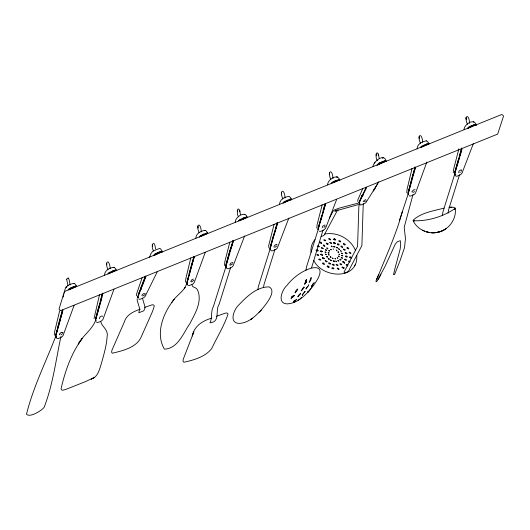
<?xml version="1.0" encoding="UTF-8"?>
<svg xmlns="http://www.w3.org/2000/svg" width="530" height="530" viewBox="0 0 530 530"><rect width="100%" height="100%" fill="white"/><g stroke="black" fill="none" stroke-linecap="round" stroke-linejoin="round"><path stroke-width="0.79" d="M257.852 289.771L258.355 286.604L270.035 249.166M263.47 287.71L263.973 284.643L274.971 249.405M305.942 270.327L306.439 267.16L318.344 229.006M308.44 285.253L308.447 284.835C309.447 285.763 305.552 287.578 306.201 289.062L306.048 288.79M192.072 284.789C191.569 287.644 196.411 287.008 197.452 289.797C202.665 301.212 195.119 313.482 189.952 323.512C183.32 333.025 178.02 348.614 164.406 349.151C154.965 333.191 163.545 312.375 174.317 299.145M100.76 321.69C101.654 326.447 108.809 330.077 107.106 336.716C106.523 345.825 103.84 354.63 101.409 363.375C99.507 369.33 98.09 376.962 91.226 379.135L94.367 377.466L85.443 381.626L65.746 389.451L62.851 390.212L61.672 389.954L61.049 388.901C65.077 371.192 71.272 353.311 82.143 338.551L78.281 344.023C83.117 335.159 92.478 329.448 95.758 319.994M311.574 267.796L323.061 229.96M225.999 266.424L213.477 306.32C210.357 311.799 212.682 317.834 209.94 322.823C220.791 321.876 214.902 310.388 219.095 304.379L230.623 267.59M302.623 295.362C302.239 294.037 305.326 291.924 305.128 291.334M363.176 201.711L364.19 200.453L365.819 199.578M454.985 172.992L454.899 174.436M226.019 265.702L225.919 267.153M232.491 243.396L233.021 240.594M275.434 229.947L277.11 222.785M275.295 230.649L272.374 239.149L270.174 249.259M60.93 336.49C55.902 360.188 52.92 384.548 44.169 407.272C41.539 410.743 29.7 418.011 26.5 414.215C33.198 387.165 45.852 362.076 55.796 336.146L55.869 336.046M318.364 229.656L317.921 229.04L318.099 228.039L320.776 220.082L325.056 204.023M340.83 260.131L340.717 259.435L339.922 259.402M62.858 332.588L62.686 333.085M344.427 263.205L344.228 261.959L342.857 261.899L343.513 261.727M347.7 266L347.501 264.755L346.786 264.516C345.626 265.258 346.726 263.629 346.203 264.874L346.494 265.464L347.865 265.682M304.942 291.467L302.451 294.647M59.565 334.139L59.724 334.841M412.015 191.635L412.181 192.33M324.181 264.477L324.002 263.297L323.28 263.032C322.107 263.721 323.214 262.105 322.69 263.383L322.989 264.013L324.34 264.159M59.638 310.885L54.65 331.641L54.305 335.198M190.82 257.845L185.831 278.601L185.487 282.165M412.088 168.381L407.1 189.131L406.762 192.695M99.514 294.76L94.035 318.53M95.639 318.848L97.845 310.56M55.769 334.973L62.421 310.11M137.257 298.595L137.157 300.172L139.695 308.771L138.814 312.773L143.802 310.772L144.882 308.367L144.975 306.83L142.444 298.224M186.951 281.933L188.097 277.554M408.087 192.688L415.083 166.851M95.923 319.192L96.215 318.066M408.511 192.807L412.009 180.067M56.054 335.311L56.491 333.628M187.229 282.271L188.408 277.932M63.163 297.012L63.759 294.706M64.62 291.434C64.786 286.412 69.576 284.027 73.948 283.391M56.352 333.754L55.73 336.517L56.173 337.146M195.795 238.394C195.928 233.352 200.771 231 205.13 230.351M274.096 224.236L268.657 245.701L268.948 247.914M417.07 148.93C417.203 143.895 422.039 141.53 426.398 140.881M229.848 242.131L224.799 261.827L224.501 265.53M322.187 204.792L317.145 224.488L316.761 227.999M458.854 148.857L453.607 169.315L453.223 172.826M318.238 227.82L321.829 215.187M64.15 293.203L64.368 292.401M104.483 275.315C104.615 270.234 109.869 267.392 114.354 267.398L116.302 269.651M270.141 247.265L271.347 242.952M330.342 239.918L330.005 238.778L328.732 238.844M331.409 243.608L331.065 242.462L329.806 242.535M57.896 326.732L60.36 317.656M56.829 330.674L55.471 336.212L55.928 336.841M60.44 317.602L62.494 310.057M97.765 310.606L98.997 306.075M101.462 297.012L95.499 319.073L95.34 320.094L95.797 320.723M101.541 296.952L102.568 293.176M189.071 273.692L194.126 256.699M190.177 269.863L186.752 283.649M190.383 269.101L193.675 257.017M226.177 265.126L227.092 261.946M414.122 170.567L408.226 192.463L408.067 193.457L408.537 194.106M100.302 301.484L102.495 293.236M226.177 265.503L229.848 252.962M318.523 228.165L318.822 227.059M342.347 247.543L342.228 246.298C340.783 246.125 340.538 245.602 341.221 247.013L342.512 247.225M455.137 172.435L456.019 169.368M145.498 276.024C144.107 282.583 140.45 288.254 138.681 294.673M270.426 247.609L277.362 223.965M62.798 310.56L56.544 333.065M56.67 332.959L59.559 322.571M59.771 321.823L60.605 318.815M60.811 318.066L62.898 310.547M99.534 305.724L102.873 293.693M99.329 306.473L95.758 319.391L95.592 320.398L96.049 321.028M96.354 317.51L99.428 306.453M99.633 305.704L101.939 297.429M193.351 259.779L194.185 256.772M188.62 277.15L190.528 270.287M190.74 269.531L193.245 260.515M193.45 259.76L194.291 256.752M415.248 168.056L412.817 175.152L408.345 193.006L408.179 194.013L408.63 194.643M412.221 179.319L413.055 176.311M413.261 175.562L415.354 168.036M193.139 260.535L187.077 282.47L186.904 283.477L187.355 284.106M279.515 204.322C279.76 199.293 285.001 196.517 289.44 196.478L291.381 198.763M235.26 222.216C235.081 217.254 244.383 210.741 247.126 216.651M327.606 184.877C327.487 179.895 336.689 173.409 339.472 179.312M321.438 243.601L321.319 242.422L320.564 242.15C319.279 242.952 320.458 241.177 319.974 242.501L320.312 243.137L321.69 243.19L321.471 243.508M464.068 129.698C463.955 124.722 473.151 118.23 475.94 124.139M413.89 220.831L414.168 221.103L413.744 220.745C427.789 221.302 443.206 216.677 454.773 208.688L454.621 209.224L454.733 208.827M226.906 261.502L225.727 266.139L226.177 266.769M458.291 160.014L454.7 172.641L454.535 173.621L454.985 174.257M227.092 260.846L232.928 240.62M461.736 148.108L454.561 172.866L454.382 173.867L454.826 174.483M277.177 222.726L269.929 248.954M323.042 210.774L324.983 204.083M412.989 194.636L404.185 227.29L405.47 238.467L404.522 247.689L400.024 260.733L394.751 274.089L394.015 274.573M459.51 155.601L461.663 148.161M230.06 252.22L232.458 244.078M276.388 226.946L272.374 239.149M320.776 220.082L325.572 203.798M321.094 219.321L321.968 216.366M322.187 215.624L323.492 211.185M324.804 206.746L325.672 203.778M457.344 164.89L458.649 160.451M458.867 159.709L459.735 156.748M461.484 150.825L461.921 149.347M454.621 209.224L454.892 208.29M227.29 261.277L229.41 252.571L232.352 244.098L230.696 248.113L226.217 263.629L225.575 266.378L226.019 266.994M232.571 243.356L233.233 241.137M232.677 243.343L233.332 241.117M276.607 226.211L277.481 223.243M318.974 226.509L320.875 220.063M323.711 210.443L324.585 207.482M456.211 168.719L457.112 165.651M461.822 149.361L454.826 173.191L454.733 174.642L455.86 174.615M459.954 156.012L461.266 151.567M319.636 223.938L318.172 229.357L318.616 229.96M324.711 246.397L324.592 245.218C323.558 245.132 323.081 244.41 323.254 245.304L323.585 245.927L324.87 246.079M327.639 248.901L327.891 248.49L327.103 248.457L326.983 247.762L326.772 248.153L327.58 248.239L327.686 248.808M454.806 173.833L442.908 211.987L442.451 215.213M459.523 174.781L448.526 210.026L448.075 213.146M408.325 193.536L402.21 212.079M385.8 161.577L385.933 160.603L385.502 160.564L382.282 161.716L378.884 163.24L377.095 165.095M399.309 220.646L402.25 211.993C396.268 233.796 387.205 253.539 378.698 274.686M113.983 289.201L102.926 319.484L101.773 320.782L99.501 321.915L97.275 322.565L96.513 322.041M426.816 162.087L415.507 193.099L414.361 194.397L412.088 195.53L409.856 196.179L409.1 195.656M74.114 305.32L63.05 335.603L61.904 336.908L58.307 338.518L57.021 338.511L55.829 337.173M205.296 252.28L194.232 282.563L193.086 283.868L189.482 285.478L188.196 285.471L187.01 284.133M142.113 277.793L136.548 294.037L136.515 295.839M303.915 287.174L304.339 287.24L302.736 288.267L301.537 290.897L301.232 290.387M361.202 198.386L362.52 194.742L359.042 202.725M244.595 235.996L233.154 265.795L231.994 267.08L228.39 268.69L227.112 268.69L225.926 267.332M288.843 218.102L277.409 247.907L276.249 249.186L272.639 250.803L271.373 250.796L270.181 249.438M336.676 199.373L325.5 228.463L323.426 230.265L320.729 231.358L319.298 231.246M328.918 238.54L329.289 239.593L330.554 239.52L330.375 239.832M338.955 240.766L339.584 241.826C340.684 241.66 340.929 242.17 340.545 241.309L340.048 240.752L338.776 241.07M340.518 250.73C341.029 251.16 341.79 251.273 341.327 251.366L340.499 250.856M473.403 143.484L461.961 173.284L460.802 174.569L457.191 176.179L455.926 176.179L454.733 174.82M341.645 253.009L341.863 253.559L342.585 253.519L342.373 253.923L342.175 253.28L341.459 253.314M149.447 257.606L151.169 253.207L152.978 251.054L159.583 248.398L160.511 248.775L162.153 250.988M140.755 288.287L145.233 276.7M139.476 291.765L137.595 296.827L137.986 297.37M145.306 276.647L138.423 294.316M139.774 292.169L141.152 288.665M141.417 287.989L144.345 280.549M144.617 279.866L145.949 276.481M139.536 292.765L137.84 297.158L138.224 297.701M338.928 254.089L339.644 254.36L339.432 254.685L339.034 254.175M314.946 239.593C311.898 243.031 310.474 247.795 311.037 252.353M330.495 259.905L330.852 260.502L331.575 260.323L331.363 260.72L331.011 260.078L330.322 260.21M376.611 279.641L378.738 274.593C372.848 286.279 377.797 281.761 380.924 274.083M320.438 251.001L321.465 251.969L322.439 251.333M327.845 244.244L327.772 243.581L327.845 244.211L328.057 243.813L326.97 244.25L326.208 243.27M333.648 242.866L334.629 243.78L335.318 243.654C335.993 242.521 335.205 244.476 335.145 242.952L334.49 242.501L333.476 243.177M336.258 250.021L337.034 250.365L336.782 250.783L336.325 250.22M333.96 261.369L333.019 260.793L333.569 261.436L334.139 261.058L333.569 261.436M338.087 260.416L337.875 260.82L338.849 260.813C338.902 261.469 339.385 260.654 338.511 261.018L338.08 260.382L338.133 260.773M333.125 248.881L333.695 249.378M324.208 258.7C323.843 257.659 325.029 259.203 323.333 258.739L322.604 257.679L322.445 257.997M332.502 258.031L332.853 258.415C333.608 258.15 332.966 258.938 332.787 258.176L332.476 258.19M344.818 259.17L345.394 260.237L346.163 260.303C347.07 260.177 346.375 260.098 345.858 259.17L344.646 259.475M297.754 289.214L296.555 291.48L295.005 292.394L295.223 292.924L296.217 290.089L297.754 289.009M362.699 188.693L357.902 199.764L357.763 201.446M325.38 225.912L323.996 227.43M303.968 287.028L302.709 289.347L301.471 290.374M187.07 283.073L184.473 288.459L185.056 287.359C181.412 293.09 175.079 296.714 171.64 302.709M157.271 271.791L145.134 296.383L143.908 297.588L141.616 298.695L139.529 299.357L138.688 298.827M322.498 255.374L322.121 254.327L320.855 254.4M329.978 242.23L330.356 243.277L331.654 243.197L331.442 243.522M359.572 201.917L360.228 200.525M372.961 166.301C373.696 161.65 383.356 153.382 385.946 160.298M361.029 197.922L366.243 187.203M360.937 197.995L358.843 202.553L359.181 203.03M366.601 187.726L359.393 202.082L359.413 203.368M300.477 293.242C300.642 295.19 297.078 295.972 297.953 297.045L299.231 294.494L300.729 293.468M363.659 203.911L363.202 205.077L361.891 245.562L348.283 271.486L344.652 273.082L344.023 272.142L357.571 246.337L358.883 205.852L359.95 203.533M313.707 260.27C321.968 278.336 358.34 280.648 356.776 255.54M355.299 264.589L354.616 265.894M322.386 251.412L322.22 251.73L321.332 250.697L320.259 251.313M326.5 250.438L326.672 250.133L325.99 250.299L325.632 249.617L325.413 250.021L326.155 249.882L326.46 250.531M328.865 250.776L329.024 250.458L329.203 250.955C330.018 250.67 329.481 251.71 329.375 250.836L328.812 250.856M333.734 246.748L333.88 246.397L334.43 247L335 246.669L334.794 247.099L334.251 246.45L333.675 246.828M337.358 244.158L337.517 243.84L338.113 244.986C339.611 245.045 339.432 245.085 338.577 243.906L337.305 244.237M330.852 257.401L331.065 257.077L330.448 257.057L330.402 256.56L330.19 256.957L330.872 257.255M336.298 247.483L336.457 247.165L336.795 247.821L337.491 247.676L337.279 248.073L336.961 247.384L336.239 247.57M335.517 258.971L335.689 258.66L335.179 258.68C334.986 257.918 334.615 258.733 335.338 258.594L335.543 258.832M331.999 268.206L332.158 267.895L333.092 268.982C334.238 268.379 334.165 268.942 333.615 268.114L332.959 267.703L331.946 268.293M340.008 259.309L340.167 258.991L340.233 259.654L341.075 259.726L340.863 260.038M337.319 268.286L337.477 267.968L337.815 269.114L339.074 269.048L338.862 269.445L338.524 268.299L337.259 268.372M342.102 267.418L342.261 267.1L342.99 268.167C344.255 268.16 343.977 268.279 343.758 267.458L342.4 267.041L342.049 267.498M344.467 263.112L344.679 262.794L343.221 262.668L343.102 261.495L342.883 261.893M320.915 254.314L321.067 254.002L320.895 254.599L321.412 255.142L322.624 255.149M329.382 218.015L333.33 210.834L334.218 210.039L338.69 208.297L358.154 203.103M375.001 162.153L374.485 163.107M313.382 283.318L312.117 285.418M316.138 250.352L316.297 250.041L317.291 251.094L317.954 250.935C318.583 249.762 317.854 251.723 317.781 250.24L317.159 249.815L316.085 250.432M328.911 253.029L329.084 252.724L328.699 252.976L328.275 252.519L328.077 252.956L328.501 252.711L328.878 253.154M378.082 279.27L384.813 266.888L395.254 244.204L397.334 241.766L400.309 240.673L400.7 244.8L400.07 249.418L395.069 268.074L393.604 274.275L393.949 274.56M145.101 294.369L145.16 293.435M378.784 181.783L373.325 190.992L377.771 183.506M375.591 187.196L365.746 202.844L360.685 205.117L359.101 203.467M294.223 295.362C294.21 297.297 290.778 297.376 291.063 298.516L292.6 296.137L291.586 297.211L293.388 295.694L294.389 295.515M307.956 286.207L306.048 288.525M59.678 333.873L60.963 332.568M412.128 191.37L413.413 190.058M193.96 280.218L191.496 281.98M330.521 249.663L330.74 249.266L331.038 249.69C331.787 249.305 331.237 250.246 330.959 249.491L330.521 249.663L330.713 249.378M377.095 165.181L378.904 163.306L385.31 160.716M345.759 255.983C345.169 256.924 345.699 255.553 345.858 256.772L346.481 257.202C347.654 256.626 347.62 257.242 347.024 256.354L346.348 255.924L345.375 256.56M339.598 249.345L338.889 249.179L338.783 248.517L338.571 248.915L339.538 249.339M334.139 261.058L333.887 261.429L334.085 261.144M68.165 289.917L69.344 288.631L72.716 287.075L75.962 285.955L76.585 286.511M108.027 273.798L109.213 272.506L112.579 270.956L115.825 269.836L116.448 270.393M199.34 236.877L200.519 235.592L203.891 234.035L207.144 232.915L207.76 233.472M199.359 237.003L200.559 235.698M420.615 147.413L421.794 146.128L425.166 144.571L428.412 143.451L429.035 144.008M108.047 273.924L109.246 272.612M420.634 147.539L421.834 146.227M319.245 222.673L320.007 221.825M238.864 220.917L240.07 219.625M283.113 203.023L284.332 201.731M331.21 183.579L333.628 181.651M467.672 128.406L468.884 127.107M238.851 220.791L240.037 219.519L243.416 217.969L246.655 216.843L247.272 217.386M283.099 202.897L284.292 201.625L287.664 200.075L290.91 198.949L291.52 199.492M331.197 183.453L332.383 182.181L335.762 180.631L339.001 179.504L339.617 180.048M467.659 128.273L468.845 127.008L472.223 125.451L475.47 124.331L476.079 124.868M322.392 258.084L322.783 257.58L324.108 258.09M232.749 263.768L230.444 265.252M276.998 245.874L274.971 247.311M153.832 255.089L155.078 253.89L158.47 252.359L161.696 251.213L162.253 251.684M461.233 171.362L461.603 169.872M309.301 290.751C337.822 256.626 302.213 265.179 287.094 285.292C282.172 289.373 276.587 303.359 286.949 303.895C295.422 303.544 302.325 298.165 307.851 292.222L307.599 292.461L309.414 290.612M261.197 310.09C264.675 305.671 277.488 291.493 269.167 286.902C256.971 286.657 246.947 296.442 239.017 304.724C234.134 308.844 228.483 322.81 238.798 323.399C248.139 323.267 255.188 316.436 261.197 310.09L259.071 312.289M377.976 164.943L379.275 163.816L382.673 162.299L385.893 161.14L386.397 161.537M62.388 333.794L60.884 334.874M308.168 291.937L308.626 291.487M366.263 200.691L365.733 201.148M144.677 294.865L143.126 295.879M275.05 245.165L273.957 246.49L274.109 247.185M414.586 191.555L413.347 192.364M68.688 289.314L69.377 288.731M295.932 299.901L293.415 301.471M69.079 289.711L76.38 286.465M200.26 236.672L207.561 233.425M421.535 147.207L428.83 143.961M108.948 273.593L115.116 270.658M239.825 220.758L240.527 220.175M239.772 220.606L245.946 217.678M284.02 202.712L288.081 200.592L291.791 199.571M468.58 128.088L472.641 125.974L476.351 124.947M284.08 202.864L284.782 202.281M154.826 255.129L158.828 253.082M154.78 254.983L158.874 252.909L162.558 251.843M154.389 254.526L158.391 252.485M251.24 319.087L252.492 318.152L250.948 319.305M378.586 164.459L384.647 161.676M444.524 229.649L446.068 228.609C435.607 236.652 418.276 232.604 413.022 220.354C421.005 212.596 433.58 210.947 444.067 208.091M338.206 209.781L336.835 211.437L324.035 235.307L321.087 236.612M444.789 229.47C451.964 225.111 456.509 216.306 455.23 207.952L452.898 207.197L448.93 207.356M460.457 172.25L459.821 172.588M272.552 240.839L272.228 241.031A2.001 0.914 -40.2 0 0 271.612 241.541M275.375 244.94L276.024 244.595M140.337 289.652L141.305 289.208M361.891 195.649L363.361 195.139M364.978 201.413L364.302 201.744M332.8 182.698L337.584 180.611M61.288 332.37L62.845 332.389M413.744 189.866L415.228 189.733M137.999 297.144L138.091 297.542M70.589 288.101L71.961 287.512M202.453 234.763L203.831 234.18M241.74 219.546L243.8 218.665M285.988 201.652L288.048 200.771M334.311 181.359L335.689 180.77M334.768 181.916L336.139 181.326M470.09 126.478L471.468 125.888M470.541 127.034L472.608 126.147M337.517 210.059L334.781 211.165L359.678 204.216M140.245 309.169C133.673 311.481 126.405 314.635 124.311 322.002L111.956 350.197L111.578 352.192L112.34 353.218C122.874 350.675 137.164 347.541 141.57 336.133L152.594 311.289L154.303 305.949L153.541 304.922L152.103 304.81L144.657 307.38M211.801 318.166C202.606 320.623 194.146 326.162 192.211 336.027L193.874 331.813L183.234 359.307L182.989 361.248L183.831 362.248C193.596 360.148 205.382 356.869 211.722 348.515C217.148 337.06 223.978 326.016 228.079 314.051L227.204 313.071L225.515 313.064L216.247 316.37M159.066 252.22L160.418 251.704M472.157 125.597L474.178 124.822M425.106 144.71L427.134 143.941M243.343 218.108L244.694 217.591M112.519 271.095L113.87 270.585M72.65 287.22L74.677 286.445M460.888 169.872L459.033 171.071L458.536 172.455M144.359 293.375C143.484 293.64 141.126 295.024 142.179 295.919M439.96 231.723L440.39 231.59M338.286 180.339L339.889 180.12M289.625 199.446L290.731 199.141L291.361 199.691M317.735 245.662L318.51 245.728L319.047 246.894L319.259 246.496L318.046 246.794L317.51 246.225M326.348 243.078L327.779 243.601M435.249 232.67L436.72 232.392M276.335 244.489L277.044 244.496M324.685 234.094C337.153 231.511 350.933 238.944 355.61 250.789M193.384 279.025L191.522 280.012L190.773 281.695M309.109 282.106L310.394 280.88L311.448 277.925L311.05 277.521L309.328 282.291M310.858 288.578L307.923 292.136L307.751 291.705M450.288 207.243L451.845 207.177M324.943 224.992L322.571 226.25L322.207 227.734M70.232 284.862C69.49 283.437 69.158 274.507 66.661 279.383M385.727 161.339L386.171 161.392M475.291 124.517L475.768 124.616M246.483 217.028L247.106 217.585M247.073 217.36L247.543 217.459M428.24 143.637L428.73 143.743M475.741 125.073L476.218 125.179M116.249 270.346L116.719 270.446M206.965 233.101L207.601 233.67M75.783 286.14L76.274 286.253M244.993 214.325L244.482 214.2M426.226 140.841L427.18 141.219L428.883 143.266M204.951 230.305L205.905 230.682L207.614 232.73M113.639 267.226L114.354 267.398M73.769 283.345L74.73 283.722L76.433 285.769M333.039 178.603C332.442 168.129 326.851 170.839 330.833 179.537M240.441 214.604L239.633 210.065L239.838 211.523C237.579 204.103 236.082 214.683 238.679 216.797M68.324 278.144L68.655 278.23M55.716 336.457L56.081 336.61M408.444 194.278L408.802 194.437M187.527 283.901L187.07 283.272M55.988 336.782L56.352 336.941M408.385 194.338L407.921 193.708M422.377 230.166L424.662 231.226M314.151 282.205C314.714 282.742 311.382 285.213 311.912 286.319L311.488 285.875M232.928 262.496L230.795 263.059L229.728 264.967M99.594 318.722C98.865 317.417 101.614 315.257 102.714 316.271M306.638 279.674L305.452 280.999L304.836 284.385L304.498 283.934L305.306 283.623L306.4 281.311L305.856 282.868L306.506 279.423M302.279 294.713L302.643 295.21M350.31 261.668L349.051 261.052C348.137 261.972 349.012 260.31 348.826 261.635L349.31 262.158M301.371 297.224C301.802 297.509 298.165 300.861 298.085 300.033M296.8 299.159C297.005 299.841 293.302 301.1 293.368 302.113L293.309 301.808M467.453 124.298C463.651 115.964 468.878 112.559 469.659 123.364M420.469 143.292C416.487 134.594 422.085 131.884 422.675 142.365M377.473 160.676C374.876 158.563 376.373 147.983 378.632 155.403L378.427 153.952M282.854 198.935C278.879 190.237 284.477 187.527 285.067 198.001M199.154 232.776C195.345 224.442 200.578 221.043 201.354 231.848M153.687 251.16C149.818 245.257 154.839 238.394 155.449 248.968M107.994 269.637C104.185 261.303 109.412 257.905 110.194 268.703M68.026 285.796L66.647 279.204M161.975 251.458L162.081 251.869M379.235 158.483L378.612 155.237M95.48 319.842L95.585 320.332M318.066 228.801L318.166 229.278M95.764 320.186L95.857 320.663M269.982 248.245L270.068 248.722M138.025 296.966L138.078 297.39M376.088 154.091L376.274 155.615M237.294 210.205L237.48 211.735M106.815 264.735L106.623 263.224M419.084 136.7L419.29 138.396M329.448 172.946L329.653 174.642M281.476 192.344L281.655 193.874M359.274 202.725L359.294 203.103M328.779 254.605L329.322 255.109L328.567 255.003L328.779 254.605M326.208 254.638C326.188 255.069 326.453 254.546 325.632 254.612L325.44 253.969L325.228 254.367L326.215 254.658M345.348 252.426L345.692 253.565L346.951 253.492L346.739 253.89L346.918 253.294L346.408 252.744L345.136 252.823L345.348 252.426M318.543 255.135C318.61 255.857 318.457 255.559 317.364 255.4C316.436 254.334 316.841 254.221 318.079 254.592L318.556 255.162M349.396 252.161L349.27 252.757L350.443 253.552C351.138 253.36 351.118 253.459 350.449 252.485L349.184 252.552L349.396 252.161M329.11 259.037L329.031 259.369L329.282 258.965L328.441 258.925L328.375 258.229L328.13 258.633L329.117 259.071M337.935 265.132L337.464 265.709L336.245 264.828L336.404 264.278L336.159 264.695L336.749 264.377L337.941 265.159M331.422 246.039L331.621 246.682C332.489 246.689 332.317 247.238 331.926 246.404L331.21 246.437L331.422 246.039M336.464 261.495L336.384 261.853L336.596 261.456L335.887 261.489C335.603 260.667 335.364 261.257 335.795 261.071L336.477 261.522M326.924 261.476C326.447 262.754 327.606 260.965 326.341 261.827L325.287 260.932C325.851 259.654 324.632 261.389 325.877 260.608L326.924 261.476M343.632 243.416L343.811 244.588L344.533 244.86C345.818 244.085 344.533 245.834 345.123 244.509L344.825 243.88L343.38 243.827L343.632 243.416M64.402 291.54L59.042 308.97L60.393 310.712L497.657 134.103L503.5 116.262L503.288 115.639L501.797 114.467L64.402 291.54M328.858 267.127L328.229 266.067L327.494 266C326.553 266.862 327.467 265.219 327.268 266.583L327.759 267.14L329.044 266.822L328.858 267.127M338.624 256.017L338.418 256.421L339.16 256.785L339.372 256.387L338.624 256.017M342.221 258.176L341.824 257.593L341.134 257.759L341.353 257.361L341.651 258.011L342.4 257.871L342.221 258.176M326.48 256.401L326.268 256.805L326.877 256.56L327.288 257.156L327.5 256.758L327.288 257.156L326.48 256.401M325.592 240.7L324.824 239.732C323.658 239.606 323.75 239.785 324.055 240.435L325.38 240.865L325.764 240.388L325.592 240.7M322.995 248.722L322.425 247.649L321.65 247.583C320.743 247.709 321.438 247.802 321.962 248.716L323.168 248.411L322.995 248.722M319.106 259.097L318.894 259.495L319.981 259.057C320.703 259.832 321.107 259.786 320.57 260.203L319.166 259.753L319.106 259.097M326.003 252.426L325.453 251.929C324.539 252.671 325.069 251.452 325.248 252.22L326.016 252.386M333.907 239.182L333.701 239.586L334.728 238.898L335.371 239.361C335.894 240.322 336.02 239.593 334.854 240.189L333.907 239.182M330.336 263.96L329.7 262.906C328.6 263.059 328.355 262.569 328.746 263.417L329.236 263.98L330.508 263.655L330.336 263.96M343.612 249.186L343.4 249.59L343.745 249.107L345.156 249.577C345.394 250.233 345.5 250.167 344.334 250.246L343.612 249.186M342.784 255.924L341.837 255.347L342.771 255.877M347.11 247.775L346.898 248.173L347.985 247.735C349.045 248.477 349.23 248.895 347.839 248.828L347.11 247.775M341.605 264.616L341.472 264.046L340.114 263.622C339.571 263.993 339.942 263.986 340.697 264.748L341.459 264.821L341.784 264.311L341.605 264.616M351.556 257.765L350.522 256.798L349.86 256.957C349.217 258.143 349.959 256.162 350.032 257.653L350.661 258.07L351.728 257.454L351.556 257.765M337.802 258.196L337.338 257.885C337.179 257.587 336.868 257.693 337.716 257.944L337.809 258.229M332.383 264.304L332.171 264.702L333.185 264.112L333.834 264.516C333.96 265.981 334.688 263.98 333.973 265.232L333.304 265.397L332.383 264.304M338.1 251.816L337.888 252.207L338.319 252.035C338.597 252.903 339.147 251.836 338.405 252.234L338.1 251.816M341.817 255.467L341.638 255.771L341.83 255.493M305.989 280.131L305.492 280.94L306.002 280.138M66.475 286.624L65.959 287.366L66.462 286.637M312.819 285.962L311.521 287.055L312.819 285.962M295.349 301.537L293.68 302.418L295.349 301.537M444.2 229.834L442.716 230.603L444.2 229.834M439.211 231.928L438.681 232.1L439.211 231.928M442.172 230.881L440.967 231.292L442.172 230.881M438.727 232.054L437.045 232.484L438.727 232.054M382.329 157.927L383.448 157.602L382.329 157.927M440.536 231.517L440.158 231.617L440.536 231.517M437.84 232.239L436.329 232.597L437.84 232.239M334.059 239.07L334.715 238.911L334.059 239.07M333.834 242.66L334.49 242.501L333.807 242.667M437.469 232.292L434.11 232.802L437.469 232.292M431.87 232.783L431.453 232.776L433.745 232.816L431.87 232.783M473.8 121.814L473.283 121.688L473.8 121.814M337.338 176.987L336.822 176.868L337.338 176.987M429.061 232.484L426.67 231.915L429.061 232.484M343.765 267.478L343.864 268.16L343.765 267.478M328.746 266.61L328.832 267.252L328.746 266.61M466.274 119.396L466.069 117.706L466.274 119.396M197.975 227.88L197.769 226.191L197.975 227.88M152.507 246.264L152.302 244.569L152.507 246.264"/></g></svg>
